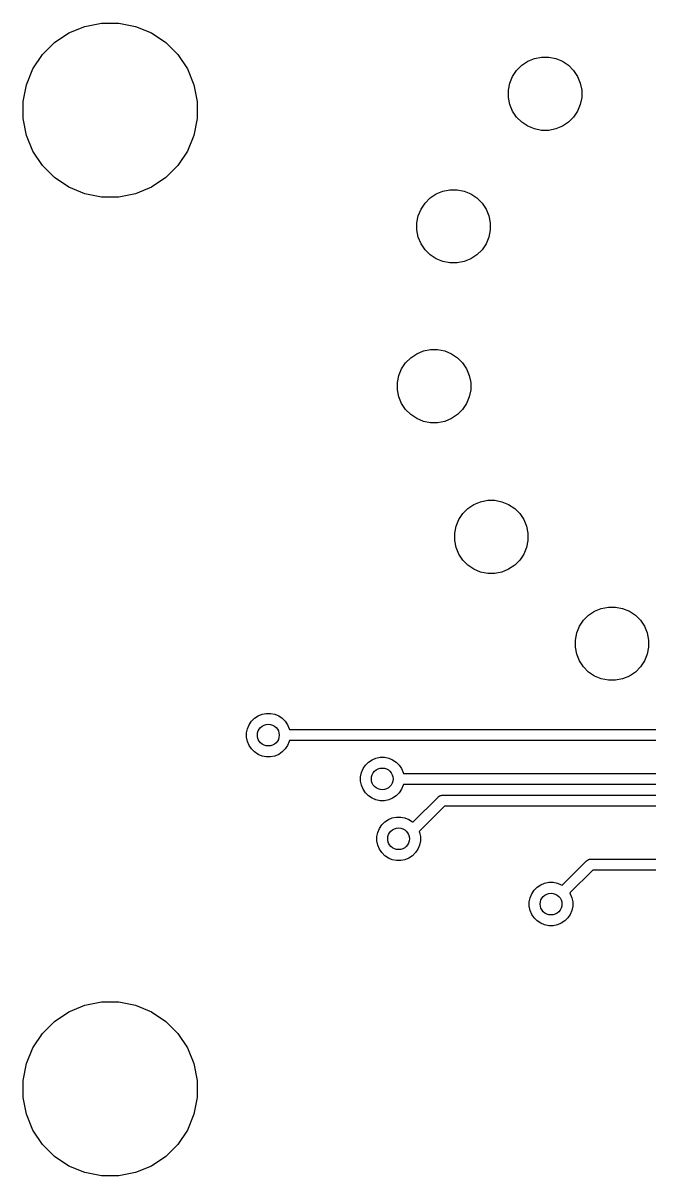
# Model space of a CAD drawing. Extents: x 150.4 to 177.8, y -106.3 to -80.7.
# Drawn here: x 150.4 to 161.92, y -102.6 to -81.4 of the extents above; entities that cross this region are included whole.
import ezdxf

# ---------------------------------------------------------------- set-up
doc = ezdxf.new("R2010")
doc.units = 0
doc.header["$MEASUREMENT"] = 0
doc.layers.add('BLACK', color=7, linetype='CONTINUOUS')

msp = doc.modelspace()

# ---------------------------------------------------------------- linework, layer by layer
at = {"layer": 'BLACK', "linetype": 'CONTINUOUS'}
for p, q in [((151.533, -81.4615), (151.842, -81.4)), ((151.842, -81.4), (152.158, -81.4)), ((152.158, -81.4), (152.467, -81.4615)), ((150.98, -81.7572), (151.242, -81.5821)), ((151.242, -81.5821), (151.533, -81.4615)), ((152.467, -81.4615), (152.758, -81.5821)), ((152.758, -81.5821), (153.02, -81.7572)), ((150.757, -81.9801), (150.98, -81.7572)), ((153.02, -81.7572), (153.243, -81.9801)), ((150.582, -82.2421), (150.757, -81.9801)), ((153.243, -81.9801), (153.418, -82.2421)), ((159.794, -82.0528), (159.924, -82.0269)), ((159.924, -82.0269), (160.057, -82.0269)), ((160.057, -82.0269), (160.187, -82.0528)), ((150.461, -82.5333), (150.582, -82.2421)), ((153.418, -82.2421), (153.539, -82.5333)), ((159.468, -82.2709), (159.562, -82.1772)), ((159.562, -82.1772), (159.672, -82.1035)), ((159.672, -82.1035), (159.794, -82.0528)), ((160.187, -82.0528), (160.31, -82.1035)), ((160.31, -82.1035), (160.42, -82.1772)), ((160.42, -82.1772), (160.514, -82.2709)), ((159.343, -82.5037), (159.394, -82.3812)), ((159.394, -82.3812), (159.468, -82.2709)), ((160.514, -82.2709), (160.587, -82.3812)), ((160.587, -82.3812), (160.638, -82.5037)), ((150.4, -82.8424), (150.461, -82.5333)), ((153.539, -82.5333), (153.6, -82.8424)), ((159.318, -82.6337), (159.343, -82.5037)), ((159.318, -82.7663), (159.318, -82.6337)), ((160.638, -82.5037), (160.664, -82.6337)), ((160.664, -82.6337), (160.664, -82.7663)), ((150.4, -83.1576), (150.4, -82.8424)), ((153.6, -82.8424), (153.6, -83.1576)), ((159.343, -82.8963), (159.318, -82.7663)), ((160.664, -82.7663), (160.638, -82.8963)), ((159.394, -83.0188), (159.343, -82.8963)), ((159.468, -83.1291), (159.394, -83.0188)), ((160.587, -83.0188), (160.514, -83.1291)), ((160.638, -82.8963), (160.587, -83.0188)), ((150.461, -83.4667), (150.4, -83.1576)), ((153.6, -83.1576), (153.539, -83.4667)), ((159.562, -83.2228), (159.468, -83.1291)), ((159.672, -83.2965), (159.562, -83.2228)), ((159.794, -83.3472), (159.672, -83.2965)), ((160.31, -83.2965), (160.187, -83.3472)), ((160.42, -83.2228), (160.31, -83.2965)), ((160.514, -83.1291), (160.42, -83.2228)), ((150.582, -83.7579), (150.461, -83.4667)), ((153.539, -83.4667), (153.418, -83.7579)), ((159.924, -83.3731), (159.794, -83.3472)), ((160.057, -83.3731), (159.924, -83.3731)), ((160.187, -83.3472), (160.057, -83.3731)), ((150.757, -84.0199), (150.582, -83.7579)), ((153.418, -83.7579), (153.243, -84.0199)), ((150.98, -84.2428), (150.757, -84.0199)), ((153.243, -84.0199), (153.02, -84.2428)), ((151.242, -84.4179), (150.98, -84.2428)), ((153.02, -84.2428), (152.758, -84.4179)), ((151.533, -84.5385), (151.242, -84.4179)), ((151.842, -84.6), (151.533, -84.5385)), ((152.467, -84.5385), (152.158, -84.6)), ((152.758, -84.4179), (152.467, -84.5385)), ((157.88, -84.6156), (157.99, -84.5419)), ((157.99, -84.5419), (158.113, -84.4912)), ((158.113, -84.4912), (158.243, -84.4653)), ((158.243, -84.4653), (158.376, -84.4653)), ((158.376, -84.4653), (158.506, -84.4912)), ((158.506, -84.4912), (158.628, -84.5419)), ((158.628, -84.5419), (158.738, -84.6156)), ((152.158, -84.6), (151.842, -84.6)), ((157.713, -84.8196), (157.786, -84.7093)), ((157.786, -84.7093), (157.88, -84.6156)), ((158.738, -84.6156), (158.832, -84.7093)), ((158.832, -84.7093), (158.906, -84.8196)), ((157.636, -85.0721), (157.662, -84.9421)), ((157.662, -84.9421), (157.713, -84.8196)), ((158.906, -84.8196), (158.956, -84.9421)), ((158.956, -84.9421), (158.982, -85.0721)), ((157.636, -85.2047), (157.636, -85.0721)), ((157.662, -85.3347), (157.636, -85.2047)), ((158.982, -85.2047), (158.956, -85.3347)), ((158.982, -85.0721), (158.982, -85.2047)), ((157.713, -85.4572), (157.662, -85.3347)), ((158.956, -85.3347), (158.906, -85.4572)), ((157.786, -85.5675), (157.713, -85.4572)), ((157.88, -85.6612), (157.786, -85.5675)), ((158.832, -85.5675), (158.738, -85.6612)), ((158.906, -85.4572), (158.832, -85.5675)), ((157.99, -85.7349), (157.88, -85.6612)), ((158.113, -85.7856), (157.99, -85.7349)), ((158.243, -85.8115), (158.113, -85.7856)), ((158.376, -85.8115), (158.243, -85.8115)), ((158.506, -85.7856), (158.376, -85.8115)), ((158.628, -85.7349), (158.506, -85.7856)), ((158.738, -85.6612), (158.628, -85.7349)), ((157.428, -87.6481), (157.522, -87.5543)), ((157.522, -87.5543), (157.632, -87.4807)), ((157.632, -87.4807), (157.755, -87.4299)), ((157.755, -87.4299), (157.885, -87.4041)), ((157.885, -87.4041), (158.017, -87.4041)), ((158.017, -87.4041), (158.147, -87.4299)), ((158.147, -87.4299), (158.27, -87.4807)), ((158.27, -87.4807), (158.38, -87.5543)), ((158.38, -87.5543), (158.474, -87.6481)), ((157.304, -87.8808), (157.355, -87.7583)), ((157.355, -87.7583), (157.428, -87.6481)), ((158.474, -87.6481), (158.548, -87.7583)), ((158.548, -87.7583), (158.598, -87.8808)), ((157.278, -88.0109), (157.304, -87.8808)), ((158.598, -87.8808), (158.624, -88.0109)), ((157.278, -88.1435), (157.278, -88.0109)), ((157.304, -88.2735), (157.278, -88.1435)), ((158.624, -88.1435), (158.598, -88.2735)), ((158.624, -88.0109), (158.624, -88.1435)), ((157.355, -88.396), (157.304, -88.2735)), ((157.428, -88.5063), (157.355, -88.396)), ((158.548, -88.396), (158.474, -88.5063)), ((158.598, -88.2735), (158.548, -88.396)), ((157.522, -88.6), (157.428, -88.5063)), ((157.632, -88.6737), (157.522, -88.6)), ((158.38, -88.6), (158.27, -88.6737)), ((158.474, -88.5063), (158.38, -88.6)), ((157.755, -88.7244), (157.632, -88.6737)), ((157.885, -88.7503), (157.755, -88.7244)), ((158.017, -88.7503), (157.885, -88.7503)), ((158.147, -88.7244), (158.017, -88.7503)), ((158.27, -88.6737), (158.147, -88.7244)), ((158.574, -90.3255), (158.684, -90.2518)), ((158.684, -90.2518), (158.806, -90.2011)), ((158.806, -90.2011), (158.936, -90.1752)), ((158.936, -90.1752), (159.069, -90.1752)), ((159.069, -90.1752), (159.199, -90.2011)), ((159.199, -90.2011), (159.321, -90.2518)), ((159.321, -90.2518), (159.432, -90.3255)), ((158.406, -90.5295), (158.48, -90.4192)), ((158.48, -90.4192), (158.574, -90.3255)), ((159.432, -90.3255), (159.525, -90.4192)), ((159.525, -90.4192), (159.599, -90.5295)), ((158.33, -90.782), (158.355, -90.652)), ((158.355, -90.652), (158.406, -90.5295)), ((159.599, -90.5295), (159.65, -90.652)), ((159.65, -90.652), (159.676, -90.782)), ((158.33, -90.9146), (158.33, -90.782)), ((158.355, -91.0447), (158.33, -90.9146)), ((159.676, -90.9146), (159.65, -91.0447)), ((159.676, -90.782), (159.676, -90.9146)), ((158.406, -91.1672), (158.355, -91.0447)), ((159.65, -91.0447), (159.599, -91.1672)), ((158.48, -91.2774), (158.406, -91.1672)), ((158.574, -91.3712), (158.48, -91.2774)), ((158.684, -91.4448), (158.574, -91.3712)), ((159.432, -91.3712), (159.321, -91.4448)), ((159.525, -91.2774), (159.432, -91.3712)), ((159.599, -91.1672), (159.525, -91.2774)), ((158.806, -91.4956), (158.684, -91.4448)), ((158.936, -91.5214), (158.806, -91.4956)), ((159.069, -91.5214), (158.936, -91.5214)), ((159.199, -91.4956), (159.069, -91.5214)), ((159.321, -91.4448), (159.199, -91.4956)), ((160.791, -92.2889), (160.901, -92.2152)), ((160.901, -92.2152), (161.024, -92.1645)), ((161.024, -92.1645), (161.154, -92.1386)), ((161.154, -92.1386), (161.286, -92.1386)), ((161.286, -92.1386), (161.416, -92.1645)), ((161.416, -92.1645), (161.539, -92.2152)), ((161.539, -92.2152), (161.649, -92.2889)), ((160.624, -92.4929), (160.697, -92.3827)), ((160.697, -92.3827), (160.791, -92.2889)), ((161.649, -92.2889), (161.743, -92.3827)), ((161.743, -92.3827), (161.817, -92.4929)), ((160.547, -92.7454), (160.573, -92.6154)), ((160.573, -92.6154), (160.624, -92.4929)), ((161.817, -92.4929), (161.867, -92.6154)), ((161.867, -92.6154), (161.893, -92.7454)), ((160.547, -92.878), (160.547, -92.7454)), ((161.893, -92.7454), (161.893, -92.878)), ((160.573, -93.0081), (160.547, -92.878)), ((160.624, -93.1306), (160.573, -93.0081)), ((161.867, -93.0081), (161.817, -93.1306)), ((161.893, -92.878), (161.867, -93.0081)), ((160.697, -93.2408), (160.624, -93.1306)), ((160.791, -93.3346), (160.697, -93.2408)), ((161.743, -93.2408), (161.649, -93.3346)), ((161.817, -93.1306), (161.743, -93.2408)), ((160.901, -93.4082), (160.791, -93.3346)), ((161.024, -93.459), (160.901, -93.4082)), ((161.154, -93.4848), (161.024, -93.459)), ((161.286, -93.4848), (161.154, -93.4848)), ((161.416, -93.459), (161.286, -93.4848)), ((161.539, -93.4082), (161.416, -93.459)), ((161.649, -93.3346), (161.539, -93.4082)), ((154.717, -94.139), (154.79, -94.1089)), ((154.79, -94.1089), (154.867, -94.0935)), ((154.867, -94.0935), (154.946, -94.0935)), ((154.946, -94.0935), (155.023, -94.1089)), ((155.023, -94.1089), (155.096, -94.139)), ((154.522, -94.3768), (154.552, -94.304)), ((154.552, -94.304), (154.596, -94.2385)), ((154.596, -94.2385), (154.652, -94.1828)), ((154.652, -94.1828), (154.717, -94.139)), ((155.096, -94.139), (155.161, -94.1828)), ((155.161, -94.1828), (155.217, -94.2385)), ((155.217, -94.2385), (155.261, -94.304)), ((155.261, -94.304), (155.291, -94.3768)), ((154.506, -94.4541), (154.522, -94.3768)), ((154.506, -94.5329), (154.506, -94.4541)), ((154.522, -94.6102), (154.506, -94.5329)), ((155.291, -94.3768), (155.294, -94.3935)), ((155.294, -94.3935), (167.465, -94.3935)), ((154.552, -94.683), (154.522, -94.6102)), ((154.596, -94.7485), (154.552, -94.683)), ((154.652, -94.8042), (154.596, -94.7485)), ((155.217, -94.7485), (155.161, -94.8042)), ((155.261, -94.683), (155.217, -94.7485)), ((155.291, -94.6102), (155.261, -94.683)), ((155.294, -94.5935), (155.291, -94.6102)), ((167.502, -94.5935), (155.294, -94.5935)), ((154.717, -94.848), (154.652, -94.8042)), ((154.79, -94.8781), (154.717, -94.848)), ((154.867, -94.8935), (154.79, -94.8781)), ((154.946, -94.8935), (154.867, -94.8935)), ((155.023, -94.8781), (154.946, -94.8935)), ((155.096, -94.848), (155.023, -94.8781)), ((155.161, -94.8042), (155.096, -94.848)), ((156.745, -94.9893), (156.811, -94.9455)), ((156.811, -94.9455), (156.883, -94.9154)), ((156.883, -94.9154), (156.961, -94.9)), ((156.961, -94.9), (157.039, -94.9)), ((157.039, -94.9), (157.117, -94.9154)), ((157.117, -94.9154), (157.189, -94.9455)), ((157.189, -94.9455), (157.255, -94.9893)), ((156.6, -95.2606), (156.615, -95.1833)), ((156.615, -95.1833), (156.646, -95.1105)), ((156.646, -95.1105), (156.689, -95.045)), ((156.689, -95.045), (156.745, -94.9893)), ((157.255, -94.9893), (157.311, -95.045)), ((157.311, -95.045), (157.354, -95.1105)), ((157.354, -95.1105), (157.385, -95.1833)), ((157.385, -95.1833), (157.388, -95.2)), ((156.6, -95.3394), (156.6, -95.2606)), ((156.615, -95.4167), (156.6, -95.3394)), ((157.388, -95.2), (170.959, -95.2)), ((156.646, -95.4895), (156.615, -95.4167)), ((156.689, -95.555), (156.646, -95.4895)), ((156.745, -95.6107), (156.689, -95.555)), ((156.811, -95.6545), (156.745, -95.6107)), ((157.255, -95.6107), (157.189, -95.6545)), ((157.311, -95.555), (157.255, -95.6107)), ((157.354, -95.4895), (157.311, -95.555)), ((157.385, -95.4167), (157.354, -95.4895)), ((157.388, -95.4), (157.385, -95.4167)), ((170.995, -95.4), (157.388, -95.4)), ((158.044, -95.6165), (158.062, -95.6072)), ((158.062, -95.6072), (158.08, -95.6015)), ((158.08, -95.6015), (158.095, -95.6)), ((158.095, -95.6), (158.1, -95.5995)), ((158.095, -95.6), (158.095, -95.6)), ((158.1, -95.5995), (158.105, -95.6)), ((158.105, -95.6), (171.124, -95.6)), ((156.883, -95.6846), (156.811, -95.6545)), ((156.961, -95.7), (156.883, -95.6846)), ((157.039, -95.7), (156.961, -95.7)), ((157.117, -95.6846), (157.039, -95.7)), ((157.189, -95.6545), (157.117, -95.6846)), ((157.562, -96.0964), (158.026, -95.6328)), ((158.141, -95.8), (157.677, -96.2646)), ((158.026, -95.6328), (158.029, -95.629)), ((158.029, -95.629), (158.033, -95.6258)), ((158.033, -95.6258), (158.036, -95.6229)), ((158.033, -95.6258), (158.033, -95.6258)), ((158.036, -95.6229), (158.044, -95.6165)), ((171.161, -95.8), (158.141, -95.8)), ((157.111, -96.0455), (157.183, -96.0154)), ((157.183, -96.0154), (157.261, -96)), ((157.261, -96), (157.339, -96)), ((157.339, -96), (157.417, -96.0154)), ((157.417, -96.0154), (157.489, -96.0455)), ((156.915, -96.2833), (156.946, -96.2105)), ((156.946, -96.2105), (156.989, -96.145)), ((156.989, -96.145), (157.045, -96.0893)), ((157.045, -96.0893), (157.111, -96.0455)), ((157.489, -96.0455), (157.555, -96.0893)), ((157.555, -96.0893), (157.562, -96.0964)), ((156.9, -96.3606), (156.915, -96.2833)), ((156.9, -96.4394), (156.9, -96.3606)), ((156.915, -96.5167), (156.9, -96.4394)), ((157.677, -96.2646), (157.685, -96.2833)), ((157.685, -96.2833), (157.7, -96.3606)), ((157.7, -96.4394), (157.685, -96.5167)), ((157.7, -96.3606), (157.7, -96.4394)), ((156.946, -96.5895), (156.915, -96.5167)), ((156.989, -96.655), (156.946, -96.5895)), ((157.045, -96.7107), (156.989, -96.655)), ((157.611, -96.655), (157.555, -96.7107)), ((157.654, -96.5895), (157.611, -96.655)), ((157.685, -96.5167), (157.654, -96.5895)), ((157.111, -96.7545), (157.045, -96.7107)), ((157.183, -96.7846), (157.111, -96.7545)), ((157.261, -96.8), (157.183, -96.7846)), ((157.339, -96.8), (157.261, -96.8)), ((157.417, -96.7846), (157.339, -96.8)), ((157.489, -96.7545), (157.417, -96.7846)), ((157.555, -96.7107), (157.489, -96.7545)), ((160.304, -97.255), (160.751, -96.8078)), ((160.751, -96.8078), (160.754, -96.8039)), ((160.754, -96.8039), (160.769, -96.7914)), ((160.769, -96.7914), (160.787, -96.7822)), ((160.787, -96.7822), (160.797, -96.7791)), ((160.797, -96.7791), (160.805, -96.7764)), ((160.805, -96.7764), (160.809, -96.7761)), ((160.809, -96.7761), (160.82, -96.775)), ((160.82, -96.775), (160.825, -96.7745)), ((160.82, -96.775), (160.82, -96.775)), ((160.825, -96.7745), (160.83, -96.775)), ((160.83, -96.775), (174.284, -96.775)), ((160.866, -96.975), (160.445, -97.3964)), ((174.32, -96.975), (160.866, -96.975)), ((159.789, -97.345), (159.845, -97.2893)), ((159.845, -97.2893), (159.911, -97.2455)), ((159.911, -97.2455), (159.983, -97.2154)), ((159.983, -97.2154), (160.061, -97.2)), ((160.061, -97.2), (160.139, -97.2)), ((160.139, -97.2), (160.217, -97.2154)), ((160.217, -97.2154), (160.289, -97.2455)), ((160.289, -97.2455), (160.304, -97.255)), ((159.7, -97.5606), (159.715, -97.4833)), ((159.715, -97.4833), (159.746, -97.4105)), ((159.746, -97.4105), (159.789, -97.345)), ((160.445, -97.3964), (160.454, -97.4105)), ((160.454, -97.4105), (160.485, -97.4833)), ((160.485, -97.4833), (160.5, -97.5606)), ((159.7, -97.6394), (159.7, -97.5606)), ((159.715, -97.7167), (159.7, -97.6394)), ((159.746, -97.7895), (159.715, -97.7167)), ((160.485, -97.7167), (160.454, -97.7895)), ((160.5, -97.6394), (160.485, -97.7167)), ((160.5, -97.5606), (160.5, -97.6394)), ((159.789, -97.855), (159.746, -97.7895)), ((159.845, -97.9107), (159.789, -97.855)), ((159.911, -97.9545), (159.845, -97.9107)), ((160.355, -97.9107), (160.289, -97.9545)), ((160.411, -97.855), (160.355, -97.9107)), ((160.454, -97.7895), (160.411, -97.855)), ((159.983, -97.9846), (159.911, -97.9545)), ((160.061, -98), (159.983, -97.9846)), ((160.139, -98), (160.061, -98)), ((160.217, -97.9846), (160.139, -98)), ((160.289, -97.9545), (160.217, -97.9846)), ((151.533, -99.4615), (151.842, -99.4)), ((151.842, -99.4), (152.158, -99.4)), ((152.158, -99.4), (152.467, -99.4615)), ((150.98, -99.7572), (151.242, -99.5821)), ((151.242, -99.5821), (151.533, -99.4615)), ((152.467, -99.4615), (152.758, -99.5821)), ((152.758, -99.5821), (153.02, -99.7572)), ((150.757, -99.9801), (150.98, -99.7572)), ((153.02, -99.7572), (153.243, -99.9801)), ((150.582, -100.242), (150.757, -99.9801)), ((153.243, -99.9801), (153.418, -100.242)), ((150.461, -100.533), (150.582, -100.242)), ((153.418, -100.242), (153.539, -100.533)), ((150.4, -100.842), (150.461, -100.533)), ((153.539, -100.533), (153.6, -100.842)), ((150.4, -101.158), (150.4, -100.842)), ((153.6, -100.842), (153.6, -101.158)), ((150.461, -101.467), (150.4, -101.158)), ((153.6, -101.158), (153.539, -101.467)), ((150.582, -101.758), (150.461, -101.467)), ((153.539, -101.467), (153.418, -101.758)), ((150.757, -102.02), (150.582, -101.758)), ((153.418, -101.758), (153.243, -102.02)), ((150.98, -102.243), (150.757, -102.02)), ((153.243, -102.02), (153.02, -102.243)), ((151.242, -102.418), (150.98, -102.243)), ((153.02, -102.243), (152.758, -102.418)), ((151.533, -102.539), (151.242, -102.418)), ((151.842, -102.6), (151.533, -102.539)), ((152.158, -102.6), (151.842, -102.6)), ((152.467, -102.539), (152.158, -102.6)), ((152.758, -102.418), (152.467, -102.539))]:
    msp.add_line(p, q, dxfattribs=at)
at = {"layer": 'BLACK'}
for centre in [(154.906, -94.4935), (157, -95.3), (157.3, -96.4), (160.1, -97.6)]:
    msp.add_circle(centre, 0.2, dxfattribs=at)

doc.saveas('drawing.dxf')
